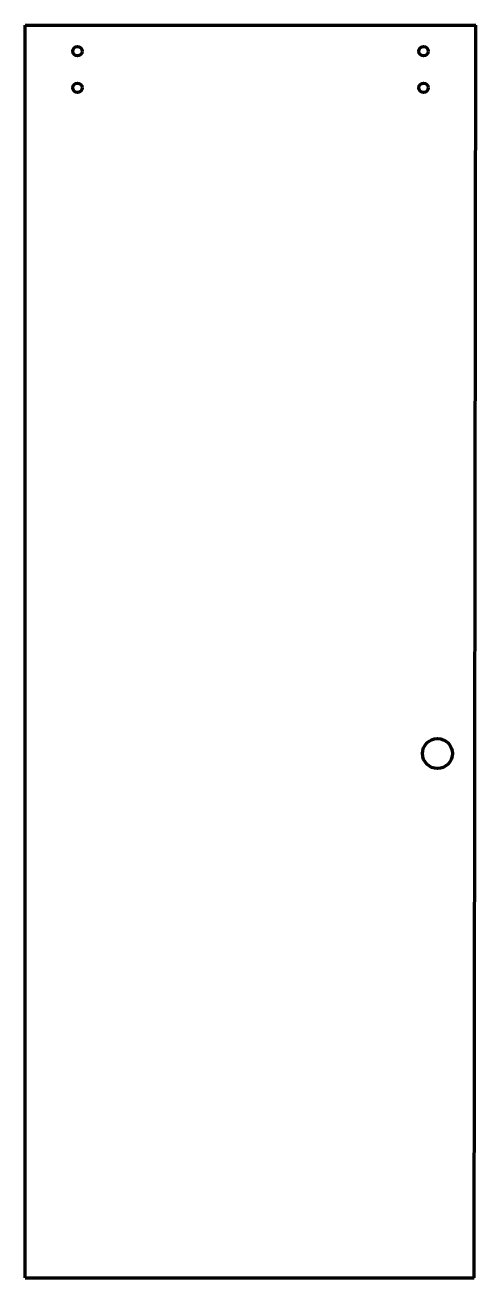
# Model space of a CAD drawing. Header units: inches. Extents: x 0 to 30.1, y 0 to 83.6.
import ezdxf

# ---------------------------------------------------------------- set-up
doc = ezdxf.new("R2010")
doc.units = ezdxf.units.IN
doc.header["$MEASUREMENT"] = 0
doc.layers.get('0').update_dxf_attribs({"linetype": 'CONTINUOUS'})

msp = doc.modelspace()

# ---------------------------------------------------------------- linework, layer by layer
at = {"color": 7, "lineweight": 90}
for p, q in [((0, 0), (0, 83.625)), ((0, 83.625), (30.125, 83.625)), ((30, 0), (30.125, 83.625)), ((0, 0), (30, 0))]:
    msp.add_line(p, q, dxfattribs=at)
for centre, radius in [((3.5, 81.875), 0.312), ((26.625, 81.875), 0.312), ((3.5, 79.438), 0.312), ((26.625, 79.438), 0.312), ((27.552, 35), 1)]:
    msp.add_circle(centre, radius, dxfattribs=at)

doc.saveas('drawing.dxf')
